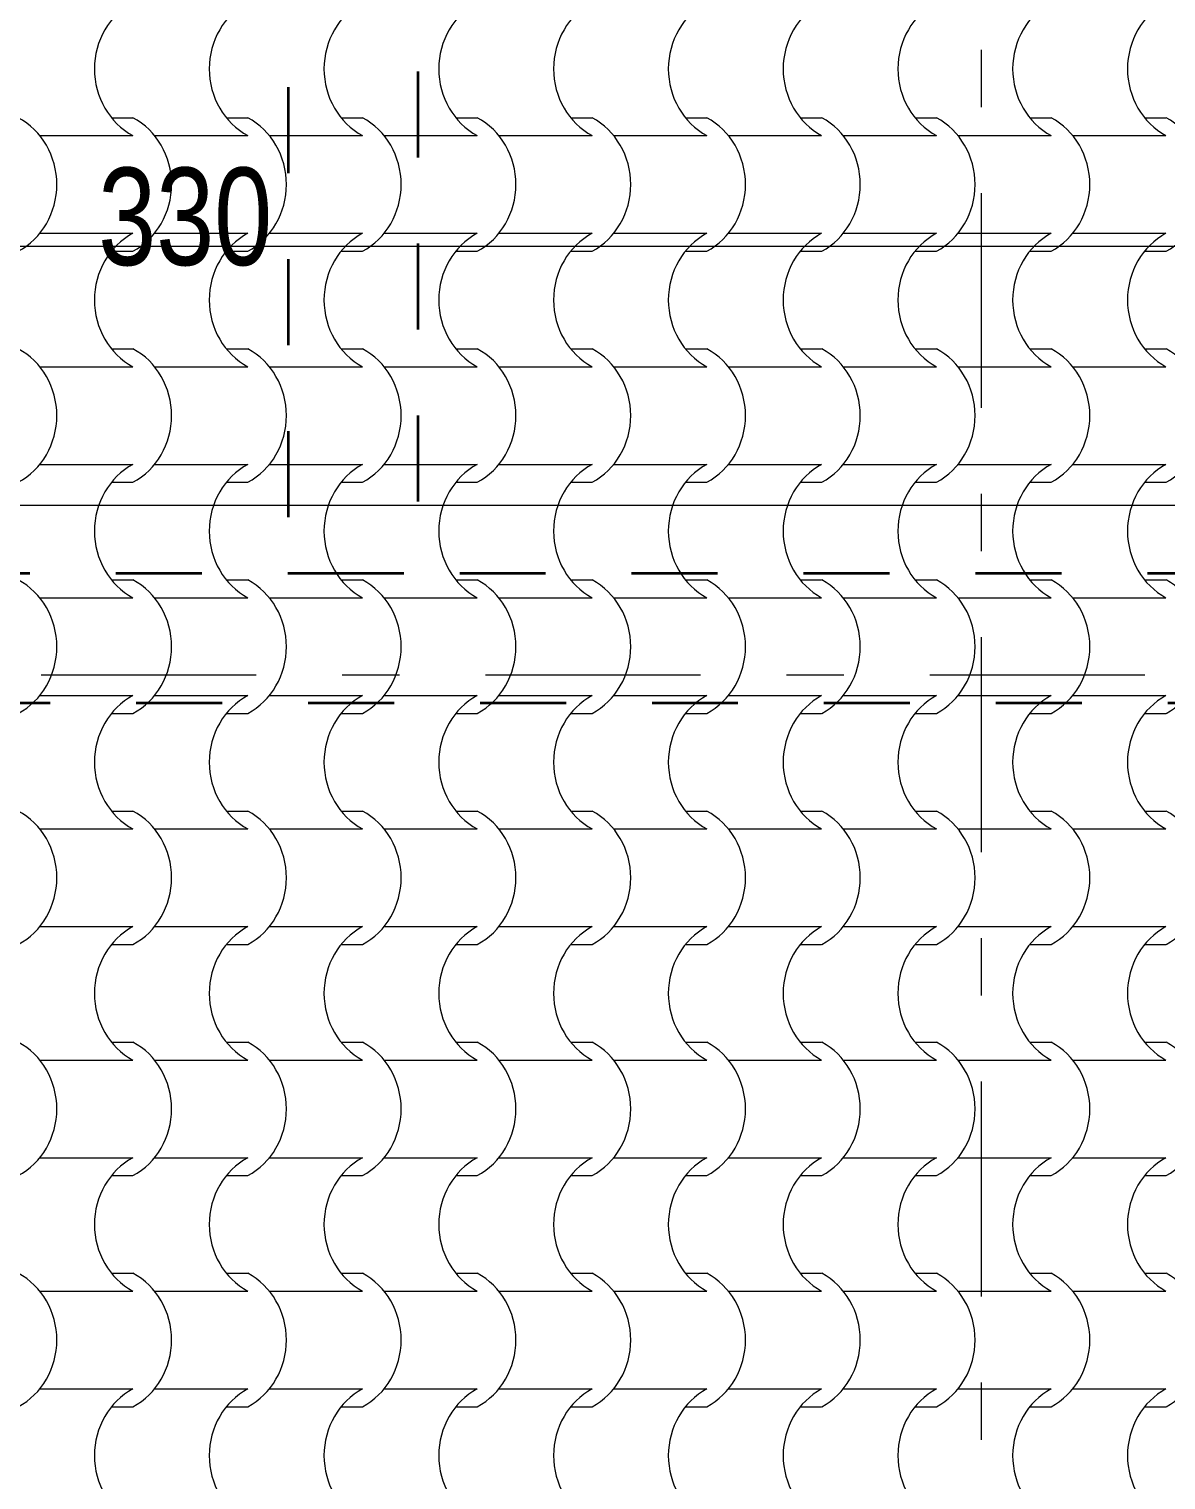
# Model space of a CAD drawing. Header units: millimetres. Extents: x -440 to 2671, y 0 to 297.
# Drawn here: x -202.77 to -174.78, y 140.17 to 175.9 of the extents above; entities that cross this region are included whole.
import ezdxf

# ---------------------------------------------------------------- set-up
doc = ezdxf.new("R2010")
doc.units = ezdxf.units.MM
doc.header["$MEASUREMENT"] = 0
doc.set_wipeout_variables(frame=1)
for name, pattern in [('- Двойно прекъснати линии', [10.936111, 5.291667, -2.116667, 1.411111, -2.116667]), ('- Прекъснати линия', [4.233333, 2.116667, -2.116667]), ('Wipeout_Contour', [1000, 0, -1000])]:
    doc.linetypes.add(name, pattern=pattern)
for name, color, linetype, lineweight, true_color in [('1', 7, 'Continuous', 13, 0x2b2b2b), ('65', 7, 'Continuous', 20, 0x4e4e4e), ('85', 7, 'Continuous', 20, 0x404040)]:
    doc.layers.add(name, color=color, linetype=linetype, lineweight=lineweight, true_color=true_color)
doc.layers.add('102', color=254, linetype='Continuous', lineweight=15)
doc.layers.add('41', color=7, linetype='Continuous', lineweight=35)
doc.styles.add('GENERATED_STYLE_6', font='GOTHIC.TTF')

# ---------------------------------------------------------------- blocks, each defined once
blk = doc.blocks.new('*X45')
at = {"layer": '102', "color": 254, "linetype": 'Continuous', "lineweight": 15}
for p, q in [((239.451, 173.711), (239.978, 173.711)), ((242.276, 173.711), (242.803, 173.711)), ((245.102, 173.711), (245.628, 173.711)), ((247.927, 173.711), (248.454, 173.711)), ((250.752, 173.711), (251.279, 173.711)), ((253.578, 173.711), (254.105, 173.711)), ((256.403, 173.711), (256.93, 173.711)), ((259.229, 173.711), (259.755, 173.711)), ((262.054, 173.711), (262.581, 173.711)), ((264.879, 173.711), (265.406, 173.711)), ((237.686, 173.271), (238.832, 173.271)), ((238.832, 173.271), (239.978, 173.271)), ((240.511, 173.271), (241.657, 173.271)), ((241.657, 173.271), (242.803, 173.271)), ((243.337, 173.271), (244.483, 173.271)), ((244.483, 173.271), (245.628, 173.271)), ((246.162, 173.271), (247.308, 173.271)), ((247.308, 173.271), (248.454, 173.271)), ((248.987, 173.271), (250.133, 173.271)), ((250.133, 173.271), (251.279, 173.271)), ((251.813, 173.271), (252.959, 173.271)), ((252.959, 173.271), (254.105, 173.271)), ((254.638, 173.271), (255.784, 173.271)), ((255.784, 173.271), (256.93, 173.271)), ((257.464, 173.271), (258.609, 173.271)), ((258.609, 173.271), (259.755, 173.271)), ((260.289, 173.271), (261.435, 173.271)), ((261.435, 173.271), (262.581, 173.271)), ((263.114, 173.271), (264.26, 173.271)), ((264.26, 173.271), (265.406, 173.271)), ((237.686, 170.866), (238.832, 170.866)), ((238.832, 170.866), (239.978, 170.866)), ((240.511, 170.866), (241.657, 170.866)), ((241.657, 170.866), (242.803, 170.866)), ((243.337, 170.866), (244.483, 170.866)), ((244.483, 170.866), (245.628, 170.866)), ((246.162, 170.866), (247.308, 170.866)), ((247.308, 170.866), (248.454, 170.866)), ((248.987, 170.866), (250.133, 170.866)), ((250.133, 170.866), (251.279, 170.866)), ((251.813, 170.866), (252.959, 170.866)), ((252.959, 170.866), (254.105, 170.866)), ((254.638, 170.866), (255.784, 170.866)), ((255.784, 170.866), (256.93, 170.866)), ((257.464, 170.866), (258.609, 170.866)), ((258.609, 170.866), (259.755, 170.866)), ((260.289, 170.866), (261.435, 170.866)), ((261.435, 170.866), (262.581, 170.866)), ((263.114, 170.866), (264.26, 170.866)), ((264.26, 170.866), (265.406, 170.866)), ((239.451, 170.426), (239.978, 170.426)), ((242.276, 170.426), (242.803, 170.426)), ((245.102, 170.426), (245.628, 170.426)), ((247.927, 170.426), (248.454, 170.426)), ((250.752, 170.426), (251.279, 170.426)), ((253.578, 170.426), (254.105, 170.426)), ((256.403, 170.426), (256.93, 170.426)), ((259.229, 170.426), (259.755, 170.426)), ((262.054, 170.426), (262.581, 170.426)), ((264.879, 170.426), (265.406, 170.426)), ((239.451, 168.021), (239.978, 168.021)), ((242.276, 168.021), (242.803, 168.021)), ((245.102, 168.021), (245.628, 168.021)), ((247.927, 168.021), (248.454, 168.021)), ((250.752, 168.021), (251.279, 168.021)), ((253.578, 168.021), (254.105, 168.021)), ((256.403, 168.021), (256.93, 168.021)), ((259.229, 168.021), (259.755, 168.021)), ((262.054, 168.021), (262.581, 168.021)), ((264.879, 168.021), (265.406, 168.021)), ((237.686, 167.581), (238.832, 167.581)), ((238.832, 167.581), (239.978, 167.581)), ((240.511, 167.581), (241.657, 167.581)), ((241.657, 167.581), (242.803, 167.581)), ((243.337, 167.581), (244.483, 167.581)), ((244.483, 167.581), (245.628, 167.581)), ((246.162, 167.581), (247.308, 167.581)), ((247.308, 167.581), (248.454, 167.581)), ((248.987, 167.581), (250.133, 167.581)), ((250.133, 167.581), (251.279, 167.581)), ((251.813, 167.581), (252.959, 167.581)), ((252.959, 167.581), (254.105, 167.581)), ((254.638, 167.581), (255.784, 167.581)), ((255.784, 167.581), (256.93, 167.581)), ((257.464, 167.581), (258.609, 167.581)), ((258.609, 167.581), (259.755, 167.581)), ((260.289, 167.581), (261.435, 167.581)), ((261.435, 167.581), (262.581, 167.581)), ((263.114, 167.581), (264.26, 167.581)), ((264.26, 167.581), (265.406, 167.581)), ((237.686, 165.176), (238.832, 165.176)), ((238.832, 165.176), (239.978, 165.176)), ((240.511, 165.176), (241.657, 165.176)), ((241.657, 165.176), (242.803, 165.176)), ((243.337, 165.176), (244.483, 165.176)), ((244.483, 165.176), (245.628, 165.176)), ((246.162, 165.176), (247.308, 165.176)), ((247.308, 165.176), (248.454, 165.176)), ((248.987, 165.176), (250.133, 165.176)), ((250.133, 165.176), (251.279, 165.176)), ((251.813, 165.176), (252.959, 165.176)), ((252.959, 165.176), (254.105, 165.176)), ((254.638, 165.176), (255.784, 165.176)), ((255.784, 165.176), (256.93, 165.176)), ((257.464, 165.176), (258.609, 165.176)), ((258.609, 165.176), (259.755, 165.176)), ((260.289, 165.176), (261.435, 165.176)), ((261.435, 165.176), (262.581, 165.176)), ((263.114, 165.176), (264.26, 165.176)), ((264.26, 165.176), (265.406, 165.176)), ((239.451, 164.736), (239.978, 164.736)), ((242.276, 164.736), (242.803, 164.736)), ((245.102, 164.736), (245.628, 164.736)), ((247.927, 164.736), (248.454, 164.736)), ((250.752, 164.736), (251.279, 164.736)), ((253.578, 164.736), (254.105, 164.736)), ((256.403, 164.736), (256.93, 164.736)), ((259.229, 164.736), (259.755, 164.736)), ((262.054, 164.736), (262.581, 164.736)), ((264.879, 164.736), (265.406, 164.736)), ((239.451, 162.332), (239.978, 162.332)), ((242.276, 162.332), (242.803, 162.332)), ((245.102, 162.332), (245.628, 162.332)), ((247.927, 162.332), (248.454, 162.332)), ((250.752, 162.332), (251.279, 162.332)), ((253.578, 162.332), (254.105, 162.332)), ((256.403, 162.332), (256.93, 162.332)), ((259.229, 162.332), (259.755, 162.332)), ((262.054, 162.332), (262.581, 162.332)), ((264.879, 162.332), (265.406, 162.332)), ((237.686, 161.892), (238.832, 161.892)), ((238.832, 161.892), (239.978, 161.892)), ((240.511, 161.892), (241.657, 161.892)), ((241.657, 161.892), (242.803, 161.892)), ((243.337, 161.892), (244.483, 161.892)), ((244.483, 161.892), (245.628, 161.892)), ((246.162, 161.892), (247.308, 161.892)), ((247.308, 161.892), (248.454, 161.892)), ((248.987, 161.892), (250.133, 161.892)), ((250.133, 161.892), (251.279, 161.892)), ((251.813, 161.892), (252.959, 161.892)), ((252.959, 161.892), (254.105, 161.892)), ((254.638, 161.892), (255.784, 161.892)), ((255.784, 161.892), (256.93, 161.892)), ((257.464, 161.892), (258.609, 161.892)), ((258.609, 161.892), (259.755, 161.892)), ((260.289, 161.892), (261.435, 161.892)), ((261.435, 161.892), (262.581, 161.892)), ((263.114, 161.892), (264.26, 161.892)), ((264.26, 161.892), (265.406, 161.892)), ((237.686, 159.487), (238.832, 159.487)), ((238.832, 159.487), (239.978, 159.487)), ((240.511, 159.487), (241.657, 159.487)), ((241.657, 159.487), (242.803, 159.487)), ((243.337, 159.487), (244.483, 159.487)), ((244.483, 159.487), (245.628, 159.487)), ((246.162, 159.487), (247.308, 159.487)), ((247.308, 159.487), (248.454, 159.487)), ((248.987, 159.487), (250.133, 159.487)), ((250.133, 159.487), (251.279, 159.487)), ((251.813, 159.487), (252.959, 159.487)), ((252.959, 159.487), (254.105, 159.487)), ((254.638, 159.487), (255.784, 159.487)), ((255.784, 159.487), (256.93, 159.487)), ((257.464, 159.487), (258.609, 159.487)), ((258.609, 159.487), (259.755, 159.487)), ((260.289, 159.487), (261.435, 159.487)), ((261.435, 159.487), (262.581, 159.487)), ((263.114, 159.487), (264.26, 159.487)), ((264.26, 159.487), (265.406, 159.487)), ((239.451, 159.047), (239.978, 159.047)), ((242.276, 159.047), (242.803, 159.047)), ((245.102, 159.047), (245.628, 159.047)), ((247.927, 159.047), (248.454, 159.047)), ((250.752, 159.047), (251.279, 159.047)), ((253.578, 159.047), (254.105, 159.047)), ((256.403, 159.047), (256.93, 159.047)), ((259.229, 159.047), (259.755, 159.047)), ((262.054, 159.047), (262.581, 159.047)), ((264.879, 159.047), (265.406, 159.047)), ((239.451, 156.642), (239.978, 156.642)), ((242.276, 156.642), (242.803, 156.642)), ((245.102, 156.642), (245.628, 156.642)), ((247.927, 156.642), (248.454, 156.642)), ((250.752, 156.642), (251.279, 156.642)), ((253.578, 156.642), (254.105, 156.642)), ((256.403, 156.642), (256.93, 156.642)), ((259.229, 156.642), (259.755, 156.642)), ((262.054, 156.642), (262.581, 156.642)), ((264.879, 156.642), (265.406, 156.642)), ((237.686, 156.202), (238.832, 156.202)), ((238.832, 156.202), (239.978, 156.202)), ((240.511, 156.202), (241.657, 156.202)), ((241.657, 156.202), (242.803, 156.202)), ((243.337, 156.202), (244.483, 156.202)), ((244.483, 156.202), (245.628, 156.202)), ((246.162, 156.202), (247.308, 156.202)), ((247.308, 156.202), (248.454, 156.202)), ((248.987, 156.202), (250.133, 156.202)), ((250.133, 156.202), (251.279, 156.202)), ((251.813, 156.202), (252.959, 156.202)), ((252.959, 156.202), (254.105, 156.202)), ((254.638, 156.202), (255.784, 156.202)), ((255.784, 156.202), (256.93, 156.202)), ((257.464, 156.202), (258.609, 156.202)), ((258.609, 156.202), (259.755, 156.202)), ((260.289, 156.202), (261.435, 156.202)), ((261.435, 156.202), (262.581, 156.202)), ((263.114, 156.202), (264.26, 156.202)), ((264.26, 156.202), (265.406, 156.202)), ((237.686, 153.797), (238.832, 153.797)), ((238.832, 153.797), (239.978, 153.797)), ((240.511, 153.797), (241.657, 153.797)), ((241.657, 153.797), (242.803, 153.797)), ((243.337, 153.797), (244.483, 153.797)), ((244.483, 153.797), (245.628, 153.797)), ((246.162, 153.797), (247.308, 153.797)), ((247.308, 153.797), (248.454, 153.797)), ((248.987, 153.797), (250.133, 153.797)), ((250.133, 153.797), (251.279, 153.797)), ((251.813, 153.797), (252.959, 153.797)), ((252.959, 153.797), (254.105, 153.797)), ((254.638, 153.797), (255.784, 153.797)), ((255.784, 153.797), (256.93, 153.797)), ((257.464, 153.797), (258.609, 153.797)), ((258.609, 153.797), (259.755, 153.797)), ((260.289, 153.797), (261.435, 153.797)), ((261.435, 153.797), (262.581, 153.797)), ((263.114, 153.797), (264.26, 153.797)), ((264.26, 153.797), (265.406, 153.797)), ((239.451, 153.357), (239.978, 153.357)), ((242.276, 153.357), (242.803, 153.357)), ((245.102, 153.357), (245.628, 153.357)), ((247.927, 153.357), (248.454, 153.357)), ((250.752, 153.357), (251.279, 153.357)), ((253.578, 153.357), (254.105, 153.357)), ((256.403, 153.357), (256.93, 153.357)), ((259.229, 153.357), (259.755, 153.357)), ((262.054, 153.357), (262.581, 153.357)), ((264.879, 153.357), (265.406, 153.357)), ((239.451, 150.952), (239.978, 150.952)), ((242.276, 150.952), (242.803, 150.952)), ((245.102, 150.952), (245.628, 150.952)), ((247.927, 150.952), (248.454, 150.952)), ((250.752, 150.952), (251.279, 150.952)), ((253.578, 150.952), (254.105, 150.952)), ((256.403, 150.952), (256.93, 150.952)), ((259.229, 150.952), (259.755, 150.952)), ((262.054, 150.952), (262.581, 150.952)), ((264.879, 150.952), (265.406, 150.952)), ((237.686, 150.512), (238.832, 150.512)), ((238.832, 150.512), (239.978, 150.512)), ((240.511, 150.512), (241.657, 150.512)), ((241.657, 150.512), (242.803, 150.512)), ((243.337, 150.512), (244.483, 150.512)), ((244.483, 150.512), (245.628, 150.512)), ((246.162, 150.512), (247.308, 150.512)), ((247.308, 150.512), (248.454, 150.512)), ((248.987, 150.512), (250.133, 150.512)), ((250.133, 150.512), (251.279, 150.512)), ((251.813, 150.512), (252.959, 150.512)), ((252.959, 150.512), (254.105, 150.512)), ((254.638, 150.512), (255.784, 150.512)), ((255.784, 150.512), (256.93, 150.512)), ((257.464, 150.512), (258.609, 150.512)), ((258.609, 150.512), (259.755, 150.512)), ((260.289, 150.512), (261.435, 150.512)), ((261.435, 150.512), (262.581, 150.512)), ((263.114, 150.512), (264.26, 150.512)), ((264.26, 150.512), (265.406, 150.512)), ((237.686, 148.108), (238.832, 148.108)), ((238.832, 148.108), (239.978, 148.108)), ((240.511, 148.108), (241.657, 148.108)), ((241.657, 148.108), (242.803, 148.108)), ((243.337, 148.108), (244.483, 148.108)), ((244.483, 148.108), (245.628, 148.108)), ((246.162, 148.108), (247.308, 148.108)), ((247.308, 148.108), (248.454, 148.108)), ((248.987, 148.108), (250.133, 148.108)), ((250.133, 148.108), (251.279, 148.108)), ((251.813, 148.108), (252.959, 148.108)), ((252.959, 148.108), (254.105, 148.108)), ((254.638, 148.108), (255.784, 148.108)), ((255.784, 148.108), (256.93, 148.108)), ((257.464, 148.108), (258.609, 148.108)), ((258.609, 148.108), (259.755, 148.108)), ((260.289, 148.108), (261.435, 148.108)), ((261.435, 148.108), (262.581, 148.108)), ((263.114, 148.108), (264.26, 148.108)), ((264.26, 148.108), (265.406, 148.108)), ((239.451, 147.668), (239.978, 147.668)), ((242.276, 147.668), (242.803, 147.668)), ((245.102, 147.668), (245.628, 147.668)), ((247.927, 147.668), (248.454, 147.668)), ((250.752, 147.668), (251.279, 147.668)), ((253.578, 147.668), (254.105, 147.668)), ((256.403, 147.668), (256.93, 147.668)), ((259.229, 147.668), (259.755, 147.668)), ((262.054, 147.668), (262.581, 147.668)), ((264.879, 147.668), (265.406, 147.668)), ((239.451, 145.263), (239.978, 145.263)), ((242.276, 145.263), (242.803, 145.263)), ((245.102, 145.263), (245.628, 145.263)), ((247.927, 145.263), (248.454, 145.263)), ((250.752, 145.263), (251.279, 145.263)), ((253.578, 145.263), (254.105, 145.263)), ((256.403, 145.263), (256.93, 145.263)), ((259.229, 145.263), (259.755, 145.263)), ((262.054, 145.263), (262.581, 145.263)), ((264.879, 145.263), (265.406, 145.263)), ((237.686, 144.823), (238.832, 144.823)), ((238.832, 144.823), (239.978, 144.823)), ((240.511, 144.823), (241.657, 144.823)), ((241.657, 144.823), (242.803, 144.823)), ((243.337, 144.823), (244.483, 144.823)), ((244.483, 144.823), (245.628, 144.823)), ((246.162, 144.823), (247.308, 144.823)), ((247.308, 144.823), (248.454, 144.823)), ((248.987, 144.823), (250.133, 144.823)), ((250.133, 144.823), (251.279, 144.823)), ((251.813, 144.823), (252.959, 144.823)), ((252.959, 144.823), (254.105, 144.823)), ((254.638, 144.823), (255.784, 144.823)), ((255.784, 144.823), (256.93, 144.823)), ((257.464, 144.823), (258.609, 144.823)), ((258.609, 144.823), (259.755, 144.823)), ((260.289, 144.823), (261.435, 144.823)), ((261.435, 144.823), (262.581, 144.823)), ((263.114, 144.823), (264.26, 144.823)), ((264.26, 144.823), (265.406, 144.823)), ((237.686, 142.418), (238.832, 142.418)), ((238.832, 142.418), (239.978, 142.418)), ((240.511, 142.418), (241.657, 142.418)), ((241.657, 142.418), (242.803, 142.418)), ((243.337, 142.418), (244.483, 142.418)), ((244.483, 142.418), (245.628, 142.418)), ((246.162, 142.418), (247.308, 142.418)), ((247.308, 142.418), (248.454, 142.418)), ((248.987, 142.418), (250.133, 142.418)), ((250.133, 142.418), (251.279, 142.418)), ((251.813, 142.418), (252.959, 142.418)), ((252.959, 142.418), (254.105, 142.418)), ((254.638, 142.418), (255.784, 142.418)), ((255.784, 142.418), (256.93, 142.418)), ((257.464, 142.418), (258.609, 142.418)), ((258.609, 142.418), (259.755, 142.418)), ((260.289, 142.418), (261.435, 142.418)), ((261.435, 142.418), (262.581, 142.418)), ((263.114, 142.418), (264.26, 142.418)), ((264.26, 142.418), (265.406, 142.418)), ((239.451, 141.978), (239.978, 141.978)), ((242.276, 141.978), (242.803, 141.978)), ((245.102, 141.978), (245.628, 141.978)), ((247.927, 141.978), (248.454, 141.978)), ((250.752, 141.978), (251.279, 141.978)), ((253.578, 141.978), (254.105, 141.978)), ((256.403, 141.978), (256.93, 141.978)), ((259.229, 141.978), (259.755, 141.978)), ((262.054, 141.978), (262.581, 141.978)), ((264.879, 141.978), (265.406, 141.978))]:
    blk.add_line(p, q, dxfattribs=at)
for centre, major_axis, start_param, end_param in [((240.766, 174.908), (0, 1.849), 0.471039, 1.56782), ((243.592, 174.908), (0, 1.849), 0.471039, 1.56782), ((246.417, 174.908), (0, 1.849), 0.471039, 1.56782), ((249.242, 174.908), (0, 1.849), 0.471039, 1.56782), ((252.068, 174.908), (0, 1.849), 0.471039, 1.56782), ((254.893, 174.908), (0, 1.849), 0.471039, 1.56782), ((257.719, 174.908), (0, 1.849), 0.471039, 1.56782), ((260.544, 174.908), (0, 1.849), 0.471039, 1.56782), ((263.369, 174.908), (0, 1.849), 0.471039, 1.56782), ((266.195, 174.908), (0, 1.849), 0.471039, 1.56782), ((240.766, 174.919), (0, 1.849), 1.573772, 2.670554), ((243.592, 174.919), (0, 1.849), 1.573772, 2.670554), ((246.417, 174.919), (0, 1.849), 1.573772, 2.670554), ((249.242, 174.919), (0, 1.849), 1.573772, 2.670554), ((252.068, 174.919), (0, 1.849), 1.573772, 2.670554), ((254.893, 174.919), (0, 1.849), 1.573772, 2.670554), ((257.719, 174.919), (0, 1.849), 1.573772, 2.670554), ((260.544, 174.919), (0, 1.849), 1.573772, 2.670554), ((263.369, 174.919), (0, 1.849), 1.573772, 2.670554), ((266.195, 174.919), (0, 1.849), 1.573772, 2.670554), ((236.376, 172.068), (0, 1.839), 3.607672, 5.817106), ((239.201, 172.068), (0, 1.839), 3.607672, 5.817106), ((242.027, 172.068), (0, 1.839), 3.607672, 5.817106), ((244.852, 172.068), (0, 1.839), 3.607672, 5.817106), ((247.677, 172.068), (0, 1.839), 3.607672, 5.817106), ((250.503, 172.068), (0, 1.839), 3.607672, 5.817106), ((253.328, 172.068), (0, 1.839), 3.607672, 5.817106), ((256.154, 172.068), (0, 1.839), 3.607672, 5.817106), ((258.979, 172.068), (0, 1.839), 3.607672, 5.817106), ((261.804, 172.068), (0, 1.839), 3.607672, 5.817106), ((264.63, 172.068), (0, 1.839), 3.607672, 5.817106), ((240.766, 169.218), (0, 1.849), 0.471039, 1.56782), ((243.592, 169.218), (0, 1.849), 0.471039, 1.56782), ((246.417, 169.218), (0, 1.849), 0.471039, 1.56782), ((249.242, 169.218), (0, 1.849), 0.471039, 1.56782), ((252.068, 169.218), (0, 1.849), 0.471039, 1.56782), ((254.893, 169.218), (0, 1.849), 0.471039, 1.56782), ((257.719, 169.218), (0, 1.849), 0.471039, 1.56782), ((260.544, 169.218), (0, 1.849), 0.471039, 1.56782), ((263.369, 169.218), (0, 1.849), 0.471039, 1.56782), ((266.195, 169.218), (0, 1.849), 0.471039, 1.56782), ((240.766, 169.229), (0, 1.849), 1.573772, 2.670554), ((243.592, 169.229), (0, 1.849), 1.573772, 2.670554), ((246.417, 169.229), (0, 1.849), 1.573772, 2.670554), ((249.242, 169.229), (0, 1.849), 1.573772, 2.670554), ((252.068, 169.229), (0, 1.849), 1.573772, 2.670554), ((254.893, 169.229), (0, 1.849), 1.573772, 2.670554), ((257.719, 169.229), (0, 1.849), 1.573772, 2.670554), ((260.544, 169.229), (0, 1.849), 1.573772, 2.670554), ((263.369, 169.229), (0, 1.849), 1.573772, 2.670554), ((266.195, 169.229), (0, 1.849), 1.573772, 2.670554), ((236.376, 166.379), (0, 1.839), 3.607672, 5.817106), ((239.201, 166.379), (0, 1.839), 3.607672, 5.817106), ((242.027, 166.379), (0, 1.839), 3.607672, 5.817106), ((244.852, 166.379), (0, 1.839), 3.607672, 5.817106), ((247.677, 166.379), (0, 1.839), 3.607672, 5.817106), ((250.503, 166.379), (0, 1.839), 3.607672, 5.817106), ((253.328, 166.379), (0, 1.839), 3.607672, 5.817106), ((256.154, 166.379), (0, 1.839), 3.607672, 5.817106), ((258.979, 166.379), (0, 1.839), 3.607672, 5.817106), ((261.804, 166.379), (0, 1.839), 3.607672, 5.817106), ((264.63, 166.379), (0, 1.839), 3.607672, 5.817106), ((240.766, 163.529), (0, 1.849), 0.471039, 1.56782), ((243.592, 163.529), (0, 1.849), 0.471039, 1.56782), ((246.417, 163.529), (0, 1.849), 0.471039, 1.56782), ((249.242, 163.529), (0, 1.849), 0.471039, 1.56782), ((252.068, 163.529), (0, 1.849), 0.471039, 1.56782), ((254.893, 163.529), (0, 1.849), 0.471039, 1.56782), ((257.719, 163.529), (0, 1.849), 0.471039, 1.56782), ((260.544, 163.529), (0, 1.849), 0.471039, 1.56782), ((263.369, 163.529), (0, 1.849), 0.471039, 1.56782), ((266.195, 163.529), (0, 1.849), 0.471039, 1.56782), ((240.766, 163.54), (0, 1.849), 1.573772, 2.670554), ((243.592, 163.54), (0, 1.849), 1.573772, 2.670554), ((246.417, 163.54), (0, 1.849), 1.573772, 2.670554), ((249.242, 163.54), (0, 1.849), 1.573772, 2.670554), ((252.068, 163.54), (0, 1.849), 1.573772, 2.670554), ((254.893, 163.54), (0, 1.849), 1.573772, 2.670554), ((257.719, 163.54), (0, 1.849), 1.573772, 2.670554), ((260.544, 163.54), (0, 1.849), 1.573772, 2.670554), ((263.369, 163.54), (0, 1.849), 1.573772, 2.670554), ((266.195, 163.54), (0, 1.849), 1.573772, 2.670554), ((236.376, 160.689), (0, 1.839), 3.607672, 5.817106), ((239.201, 160.689), (0, 1.839), 3.607672, 5.817106), ((242.027, 160.689), (0, 1.839), 3.607672, 5.817106), ((244.852, 160.689), (0, 1.839), 3.607672, 5.817106), ((247.677, 160.689), (0, 1.839), 3.607672, 5.817106), ((250.503, 160.689), (0, 1.839), 3.607672, 5.817106), ((253.328, 160.689), (0, 1.839), 3.607672, 5.817106), ((256.154, 160.689), (0, 1.839), 3.607672, 5.817106), ((258.979, 160.689), (0, 1.839), 3.607672, 5.817106), ((261.804, 160.689), (0, 1.839), 3.607672, 5.817106), ((264.63, 160.689), (0, 1.839), 3.607672, 5.817106), ((240.766, 157.839), (0, 1.849), 0.471039, 1.56782), ((243.592, 157.839), (0, 1.849), 0.471039, 1.56782), ((246.417, 157.839), (0, 1.849), 0.471039, 1.56782), ((249.242, 157.839), (0, 1.849), 0.471039, 1.56782), ((252.068, 157.839), (0, 1.849), 0.471039, 1.56782), ((254.893, 157.839), (0, 1.849), 0.471039, 1.56782), ((257.719, 157.839), (0, 1.849), 0.471039, 1.56782), ((260.544, 157.839), (0, 1.849), 0.471039, 1.56782), ((263.369, 157.839), (0, 1.849), 0.471039, 1.56782), ((266.195, 157.839), (0, 1.849), 0.471039, 1.56782), ((240.766, 157.85), (0, 1.849), 1.573772, 2.670554), ((243.592, 157.85), (0, 1.849), 1.573772, 2.670554), ((246.417, 157.85), (0, 1.849), 1.573772, 2.670554), ((249.242, 157.85), (0, 1.849), 1.573772, 2.670554), ((252.068, 157.85), (0, 1.849), 1.573772, 2.670554), ((254.893, 157.85), (0, 1.849), 1.573772, 2.670554), ((257.719, 157.85), (0, 1.849), 1.573772, 2.670554), ((260.544, 157.85), (0, 1.849), 1.573772, 2.670554), ((263.369, 157.85), (0, 1.849), 1.573772, 2.670554), ((266.195, 157.85), (0, 1.849), 1.573772, 2.670554), ((236.376, 155), (0, 1.839), 3.607672, 5.817106), ((239.201, 155), (0, 1.839), 3.607672, 5.817106), ((242.027, 155), (0, 1.839), 3.607672, 5.817106), ((244.852, 155), (0, 1.839), 3.607672, 5.817106), ((247.677, 155), (0, 1.839), 3.607672, 5.817106), ((250.503, 155), (0, 1.839), 3.607672, 5.817106), ((253.328, 155), (0, 1.839), 3.607672, 5.817106), ((256.154, 155), (0, 1.839), 3.607672, 5.817106), ((258.979, 155), (0, 1.839), 3.607672, 5.817106), ((261.804, 155), (0, 1.839), 3.607672, 5.817106), ((264.63, 155), (0, 1.839), 3.607672, 5.817106), ((240.766, 152.149), (0, 1.849), 0.471039, 1.56782), ((243.592, 152.149), (0, 1.849), 0.471039, 1.56782), ((246.417, 152.149), (0, 1.849), 0.471039, 1.56782), ((249.242, 152.149), (0, 1.849), 0.471039, 1.56782), ((252.068, 152.149), (0, 1.849), 0.471039, 1.56782), ((254.893, 152.149), (0, 1.849), 0.471039, 1.56782), ((257.719, 152.149), (0, 1.849), 0.471039, 1.56782), ((260.544, 152.149), (0, 1.849), 0.471039, 1.56782), ((263.369, 152.149), (0, 1.849), 0.471039, 1.56782), ((266.195, 152.149), (0, 1.849), 0.471039, 1.56782), ((240.766, 152.16), (0, 1.849), 1.573772, 2.670554), ((243.592, 152.16), (0, 1.849), 1.573772, 2.670554), ((246.417, 152.16), (0, 1.849), 1.573772, 2.670554), ((249.242, 152.16), (0, 1.849), 1.573772, 2.670554), ((252.068, 152.16), (0, 1.849), 1.573772, 2.670554), ((254.893, 152.16), (0, 1.849), 1.573772, 2.670554), ((257.719, 152.16), (0, 1.849), 1.573772, 2.670554), ((260.544, 152.16), (0, 1.849), 1.573772, 2.670554), ((263.369, 152.16), (0, 1.849), 1.573772, 2.670554), ((266.195, 152.16), (0, 1.849), 1.573772, 2.670554), ((236.376, 149.31), (0, 1.839), 3.607672, 5.817106), ((239.201, 149.31), (0, 1.839), 3.607672, 5.817106), ((242.027, 149.31), (0, 1.839), 3.607672, 5.817106), ((244.852, 149.31), (0, 1.839), 3.607672, 5.817106), ((247.677, 149.31), (0, 1.839), 3.607672, 5.817106), ((250.503, 149.31), (0, 1.839), 3.607672, 5.817106), ((253.328, 149.31), (0, 1.839), 3.607672, 5.817106), ((256.154, 149.31), (0, 1.839), 3.607672, 5.817106), ((258.979, 149.31), (0, 1.839), 3.607672, 5.817106), ((261.804, 149.31), (0, 1.839), 3.607672, 5.817106), ((264.63, 149.31), (0, 1.839), 3.607672, 5.817106), ((240.766, 146.46), (0, 1.849), 0.471039, 1.56782), ((243.592, 146.46), (0, 1.849), 0.471039, 1.56782), ((246.417, 146.46), (0, 1.849), 0.471039, 1.56782), ((249.242, 146.46), (0, 1.849), 0.471039, 1.56782), ((252.068, 146.46), (0, 1.849), 0.471039, 1.56782), ((254.893, 146.46), (0, 1.849), 0.471039, 1.56782), ((257.719, 146.46), (0, 1.849), 0.471039, 1.56782), ((260.544, 146.46), (0, 1.849), 0.471039, 1.56782), ((263.369, 146.46), (0, 1.849), 0.471039, 1.56782), ((266.195, 146.46), (0, 1.849), 0.471039, 1.56782), ((240.766, 146.471), (0, 1.849), 1.573772, 2.670554), ((243.592, 146.471), (0, 1.849), 1.573772, 2.670554), ((246.417, 146.471), (0, 1.849), 1.573772, 2.670554), ((249.242, 146.471), (0, 1.849), 1.573772, 2.670554), ((252.068, 146.471), (0, 1.849), 1.573772, 2.670554), ((254.893, 146.471), (0, 1.849), 1.573772, 2.670554), ((257.719, 146.471), (0, 1.849), 1.573772, 2.670554), ((260.544, 146.471), (0, 1.849), 1.573772, 2.670554), ((263.369, 146.471), (0, 1.849), 1.573772, 2.670554), ((266.195, 146.471), (0, 1.849), 1.573772, 2.670554), ((236.376, 143.62), (0, 1.839), 3.607672, 5.817106), ((239.201, 143.62), (0, 1.839), 3.607672, 5.817106), ((242.027, 143.62), (0, 1.839), 3.607672, 5.817106), ((244.852, 143.62), (0, 1.839), 3.607672, 5.817106), ((247.677, 143.62), (0, 1.839), 3.607672, 5.817106), ((250.503, 143.62), (0, 1.839), 3.607672, 5.817106), ((253.328, 143.62), (0, 1.839), 3.607672, 5.817106), ((256.154, 143.62), (0, 1.839), 3.607672, 5.817106), ((258.979, 143.62), (0, 1.839), 3.607672, 5.817106), ((261.804, 143.62), (0, 1.839), 3.607672, 5.817106), ((264.63, 143.62), (0, 1.839), 3.607672, 5.817106), ((240.766, 140.77), (0, 1.849), 0.471039, 1.56782), ((243.592, 140.77), (0, 1.849), 0.471039, 1.56782), ((246.417, 140.77), (0, 1.849), 0.471039, 1.56782), ((249.242, 140.77), (0, 1.849), 0.471039, 1.56782), ((252.068, 140.77), (0, 1.849), 0.471039, 1.56782), ((254.893, 140.77), (0, 1.849), 0.471039, 1.56782), ((257.719, 140.77), (0, 1.849), 0.471039, 1.56782), ((260.544, 140.77), (0, 1.849), 0.471039, 1.56782), ((263.369, 140.77), (0, 1.849), 0.471039, 1.56782), ((266.195, 140.77), (0, 1.849), 0.471039, 1.56782), ((240.766, 140.781), (0, 1.849), 1.573772, 2.670554), ((243.592, 140.781), (0, 1.849), 1.573772, 2.670554), ((246.417, 140.781), (0, 1.849), 1.573772, 2.670554), ((249.242, 140.781), (0, 1.849), 1.573772, 2.670554), ((252.068, 140.781), (0, 1.849), 1.573772, 2.670554), ((254.893, 140.781), (0, 1.849), 1.573772, 2.670554), ((257.719, 140.781), (0, 1.849), 1.573772, 2.670554), ((260.544, 140.781), (0, 1.849), 1.573772, 2.670554), ((263.369, 140.781), (0, 1.849), 1.573772, 2.670554), ((266.195, 140.781), (0, 1.849), 1.573772, 2.670554)]:
    blk.add_ellipse(centre, major_axis=major_axis, ratio=0.939693, start_param=start_param, end_param=end_param, dxfattribs=at)

msp = doc.modelspace()

# ---------------------------------------------------------------- wipeouts: each hides what was drawn before it
at = {"color": 254, "linetype": 'Wipeout_Contour', "lineweight": 0, "ltscale": 1886.276001}
msp.add_wipeout([(-96.817, 234.498), (-231.817, 234.498), (-231.817, 111.498), (-216.817, 96.498), (-96.817, 96.498), (-165.817, 165.498)], dxfattribs=at)

# ---------------------------------------------------------------- next in the draw order: linework, layer by layer
at = {"layer": '1', "linetype": '- Двойно прекъснати линии', "lineweight": 13}
for p, q in [((-179.324, 90.013), (-179.324, 238.503)), ((-366.512, 159.998), (-72.802, 159.998))]:
    msp.add_line(p, q, dxfattribs=at)
at = {"layer": '41', "color": 7, "linetype": '- Прекъснати линия', "lineweight": 35, "flags": 128}
msp.add_lwpolyline([(-196.392, 229.498), (-196.392, 162.498), (-193.192, 162.498), (-193.192, 229.498)], close=True, dxfattribs=at)
for points in [[(-253.935, 101.498), (-253.935, 162.498), (-121.817, 162.498)], [(-121.817, 159.298), (-250.735, 159.298), (-250.735, 159.998), (-250.735, 101.498)]]:
    msp.add_lwpolyline(points, dxfattribs=at)
at = {"layer": '85', "linetype": 'Continuous', "lineweight": 20}
for p, q in [((-231.817, 170.547), (-165.817, 170.547)), ((-366.817, 164.175), (-80.817, 164.175))]:
    msp.add_line(p, q, dxfattribs=at)

# ---------------------------------------------------------------- next in the draw order: block references
at = {"layer": '65', "color": 251, "linetype": 'Continuous', "lineweight": 20, "true_color": 0x4e4e4e}
msp.add_blockref('*X45', (-440.188, 0), dxfattribs=at)

# ---------------------------------------------------------------- next in the draw order: texts
at = {"layer": '1', "linetype": 'Continuous', "lineweight": 13, "insert": (-201.067, 170.048), "char_height": 2.4, "attachment_point": 7, "style": 'GENERATED_STYLE_6'}
msp.add_mtext('\\A1;{\\W0.800000x;\\pql;\\fCentury Gothic|b0|i0|c0|p34;330}', dxfattribs=at)

doc.saveas('drawing.dxf')
